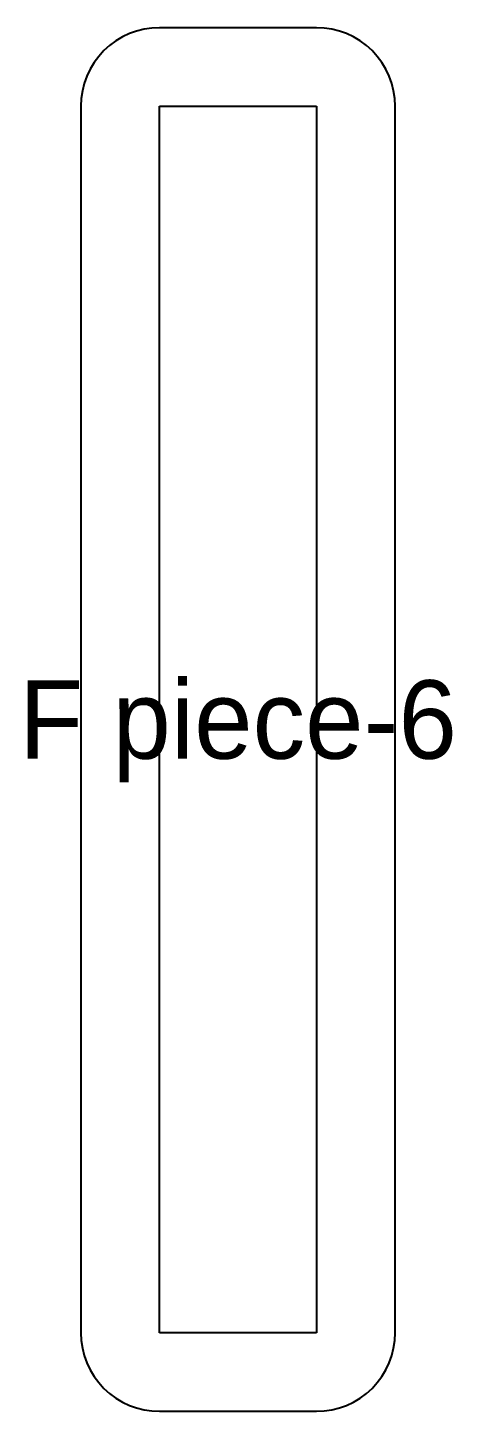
# Model space of a CAD drawing. Header units: millimetres. Extents: x 13 to 1163, y 20 to 1336.
# Drawn here: x 13.2 to 67.3, y 20 to 196.4 of the extents above; entities that cross this region are included whole.
import ezdxf
from ezdxf.enums import TextEntityAlignment as Align

# ---------------------------------------------------------------- set-up
doc = ezdxf.new("R2010")
doc.units = ezdxf.units.MM
doc.linetypes.add('DASHED', pattern=[1.524, 1.27, -0.254])
for name, color, linetype in [('CUT', 7, 'Continuous'), ('LABEL', 3, 'Continuous'), ('STITCH', 1, 'DASHED')]:
    doc.layers.add(name, color=color, linetype=linetype)

msp = doc.modelspace()

# ---------------------------------------------------------------- linework, layer by layer
at = {"layer": 'CUT'}
msp.add_lwpolyline([(30, 20), (31.25, 20), (32.5, 20), (33.75, 20), (35, 20), (36.25, 20), (37.5, 20), (38.75, 20), (40, 20), (41.25, 20), (42.5, 20), (43.75, 20), (45, 20), (46.25, 20), (47.5, 20), (48.75, 20), (50, 20), (50.98, 20.048), (51.951, 20.192), (52.903, 20.43), (53.827, 20.761), (54.714, 21.181), (55.556, 21.685), (56.344, 22.27), (57.071, 22.929), (57.73, 23.656), (58.315, 24.444), (58.819, 25.286), (59.239, 26.173), (59.569, 27.097), (59.808, 28.049), (59.952, 29.02), (60, 30), (60, 31.222), (60, 186.401), (59.952, 187.381), (59.808, 188.352), (59.569, 189.304), (59.239, 190.228), (58.819, 191.115), (58.315, 191.957), (57.73, 192.745), (57.071, 193.472), (56.344, 194.131), (55.556, 194.716), (54.714, 195.22), (53.827, 195.64), (52.903, 195.97), (51.951, 196.209), (50.98, 196.353), (50, 196.401), (30, 196.401), (29.02, 196.353), (28.049, 196.209), (27.097, 195.97), (26.173, 195.64), (25.286, 195.22), (24.444, 194.716), (23.656, 194.131), (22.929, 193.472), (22.27, 192.745), (21.685, 191.957), (21.181, 191.115), (20.761, 190.228), (20.431, 189.304), (20.192, 188.352), (20.048, 187.381), (20, 186.401), (20, 185.179), (20, 183.957), (20, 182.735), (20, 181.513), (20, 180.292), (20, 179.07), (20, 177.848), (20, 175.404), (20, 174.182), (20, 172.96), (20, 170.517), (20, 169.295), (20, 168.073), (20, 165.629), (20, 164.407), (20, 163.185), (20, 161.963), (20, 160.741), (20, 159.52), (20, 158.298), (20, 155.854), (20, 154.632), (20, 153.41), (20, 152.188), (20, 150.966), (20, 149.744), (20, 148.523), (20, 147.301), (20, 146.079), (20, 144.857), (20, 143.635), (20, 142.413), (20, 141.191), (20, 139.969), (20, 138.748), (20, 137.526), (20, 136.304), (20, 135.082), (20, 133.86), (20, 132.638), (20, 131.416), (20, 130.194), (20, 128.972), (20, 127.751), (20, 126.529), (20, 125.307), (20, 124.085), (20, 121.641), (20, 120.419), (20, 119.197), (20, 116.754), (20, 115.532), (20, 114.31), (20, 113.088), (20, 111.866), (20, 110.644), (20, 109.422), (20, 108.2), (20, 106.979), (20, 104.535), (20, 103.313), (20, 102.091), (20, 100.869), (20, 99.647), (20, 97.203), (20, 95.982), (20, 94.76), (20, 93.538), (20, 92.316), (20, 91.094), (20, 89.872), (20, 87.428), (20, 86.207), (20, 84.985), (20, 83.763), (20, 82.541), (20, 80.097), (20, 78.875), (20, 77.653), (20, 76.431), (20, 75.21), (20, 72.766), (20, 71.544), (20, 70.322), (20, 69.1), (20, 65.434), (20, 62.991), (20, 61.769), (20, 60.547), (20, 59.325), (20, 58.103), (20, 56.881), (20, 55.659), (20, 51.994), (20, 50.772), (20, 49.55), (20, 48.328), (20, 45.884), (20, 44.662), (20, 43.441), (20, 42.219), (20, 40.997), (20, 39.775), (20, 38.553), (20, 37.331), (20, 36.109), (20, 34.887), (20, 33.665), (20, 32.444), (20, 31.222), (20, 30), (20.048, 29.02), (20.192, 28.049), (20.431, 27.097), (20.761, 26.173), (21.181, 25.286), (21.685, 24.444), (22.27, 23.656), (22.929, 22.929), (23.656, 22.27), (24.444, 21.685), (25.286, 21.181), (26.173, 20.761), (27.097, 20.43), (28.049, 20.192), (29.02, 20.048)], close=True, dxfattribs=at)
at = {"layer": 'STITCH'}
msp.add_lwpolyline([(30, 30), (30, 31.222), (30, 32.444), (30, 33.665), (30, 34.887), (30, 36.109), (30, 37.331), (30, 38.553), (30, 39.775), (30, 40.997), (30, 42.219), (30, 43.441), (30, 44.662), (30, 45.884), (30, 47.106), (30, 48.328), (30, 49.55), (30, 50.772), (30, 51.994), (30, 53.216), (30, 54.438), (30, 55.659), (30, 56.881), (30, 58.103), (30, 59.325), (30, 60.547), (30, 61.769), (30, 62.991), (30, 64.213), (30, 65.434), (30, 66.656), (30, 67.878), (30, 69.1), (30, 70.322), (30, 71.544), (30, 72.766), (30, 73.988), (30, 75.21), (30, 76.431), (30, 77.653), (30, 78.875), (30, 80.097), (30, 81.319), (30, 82.541), (30, 83.763), (30, 84.985), (30, 86.207), (30, 87.428), (30, 88.65), (30, 89.872), (30, 91.094), (30, 92.316), (30, 93.538), (30, 94.76), (30, 95.982), (30, 97.203), (30, 98.425), (30, 99.647), (30, 100.869), (30, 102.091), (30, 103.313), (30, 104.535), (30, 105.757), (30, 106.979), (30, 108.2), (30, 109.422), (30, 110.644), (30, 111.866), (30, 113.088), (30, 114.31), (30, 115.532), (30, 116.754), (30, 117.975), (30, 119.197), (30, 120.419), (30, 121.641), (30, 122.863), (30, 124.085), (30, 125.307), (30, 126.529), (30, 127.751), (30, 128.972), (30, 130.194), (30, 131.416), (30, 132.638), (30, 133.86), (30, 135.082), (30, 136.304), (30, 137.526), (30, 138.748), (30, 139.969), (30, 141.191), (30, 142.413), (30, 143.635), (30, 144.857), (30, 146.079), (30, 147.301), (30, 148.523), (30, 149.744), (30, 150.966), (30, 152.188), (30, 153.41), (30, 154.632), (30, 155.854), (30, 157.076), (30, 158.298), (30, 159.52), (30, 160.741), (30, 161.963), (30, 163.185), (30, 164.407), (30, 165.629), (30, 166.851), (30, 168.073), (30, 169.295), (30, 170.517), (30, 171.738), (30, 172.96), (30, 174.182), (30, 175.404), (30, 176.626), (30, 177.848), (30, 179.07), (30, 180.292), (30, 181.513), (30, 182.735), (30, 183.957), (30, 185.179), (30, 186.401), (31.25, 186.401), (32.5, 186.401), (33.75, 186.401), (35, 186.401), (36.25, 186.401), (37.5, 186.401), (38.75, 186.401), (40, 186.401), (41.25, 186.401), (42.5, 186.401), (43.75, 186.401), (45, 186.401), (46.25, 186.401), (47.5, 186.401), (48.75, 186.401), (50, 186.401), (50, 185.179), (50, 183.957), (50, 182.735), (50, 181.513), (50, 180.292), (50, 179.07), (50, 177.848), (50, 176.626), (50, 175.404), (50, 174.182), (50, 172.96), (50, 171.738), (50, 170.517), (50, 169.295), (50, 168.073), (50, 166.851), (50, 165.629), (50, 164.407), (50, 163.185), (50, 161.963), (50, 160.741), (50, 159.52), (50, 158.298), (50, 157.076), (50, 155.854), (50, 154.632), (50, 153.41), (50, 152.188), (50, 150.966), (50, 149.744), (50, 148.523), (50, 147.301), (50, 146.079), (50, 144.857), (50, 143.635), (50, 142.413), (50, 141.191), (50, 139.969), (50, 138.748), (50, 137.526), (50, 136.304), (50, 135.082), (50, 133.86), (50, 132.638), (50, 131.416), (50, 130.194), (50, 128.972), (50, 127.751), (50, 126.529), (50, 125.307), (50, 124.085), (50, 122.863), (50, 121.641), (50, 120.419), (50, 119.197), (50, 117.975), (50, 116.754), (50, 115.532), (50, 114.31), (50, 113.088), (50, 111.866), (50, 110.644), (50, 109.422), (50, 108.2), (50, 106.979), (50, 105.757), (50, 104.535), (50, 103.313), (50, 102.091), (50, 100.869), (50, 99.647), (50, 98.425), (50, 97.203), (50, 95.982), (50, 94.76), (50, 93.538), (50, 92.316), (50, 91.094), (50, 89.872), (50, 88.65), (50, 87.428), (50, 86.207), (50, 84.985), (50, 83.763), (50, 82.541), (50, 81.319), (50, 80.097), (50, 78.875), (50, 77.653), (50, 76.431), (50, 75.21), (50, 73.988), (50, 72.766), (50, 71.544), (50, 70.322), (50, 69.1), (50, 67.878), (50, 66.656), (50, 65.434), (50, 64.213), (50, 62.991), (50, 61.769), (50, 60.547), (50, 59.325), (50, 58.103), (50, 56.881), (50, 55.659), (50, 54.438), (50, 53.216), (50, 51.994), (50, 50.772), (50, 49.55), (50, 48.328), (50, 47.106), (50, 45.884), (50, 44.662), (50, 43.441), (50, 42.219), (50, 40.997), (50, 39.775), (50, 38.553), (50, 37.331), (50, 36.109), (50, 34.887), (50, 33.665), (50, 32.444), (50, 31.222), (50, 30), (48.75, 30), (47.5, 30), (46.25, 30), (45, 30), (43.75, 30), (42.5, 30), (41.25, 30), (40, 30), (38.75, 30), (37.5, 30), (36.25, 30), (35, 30), (33.75, 30), (32.5, 30), (31.25, 30)], close=True, dxfattribs=at)

# ---------------------------------------------------------------- texts
at = {"layer": 'LABEL'}
msp.add_text('F piece-6', height=10, dxfattribs=at).set_placement((40, 108.201), align=Align.MIDDLE_CENTER)

doc.saveas('drawing.dxf')
